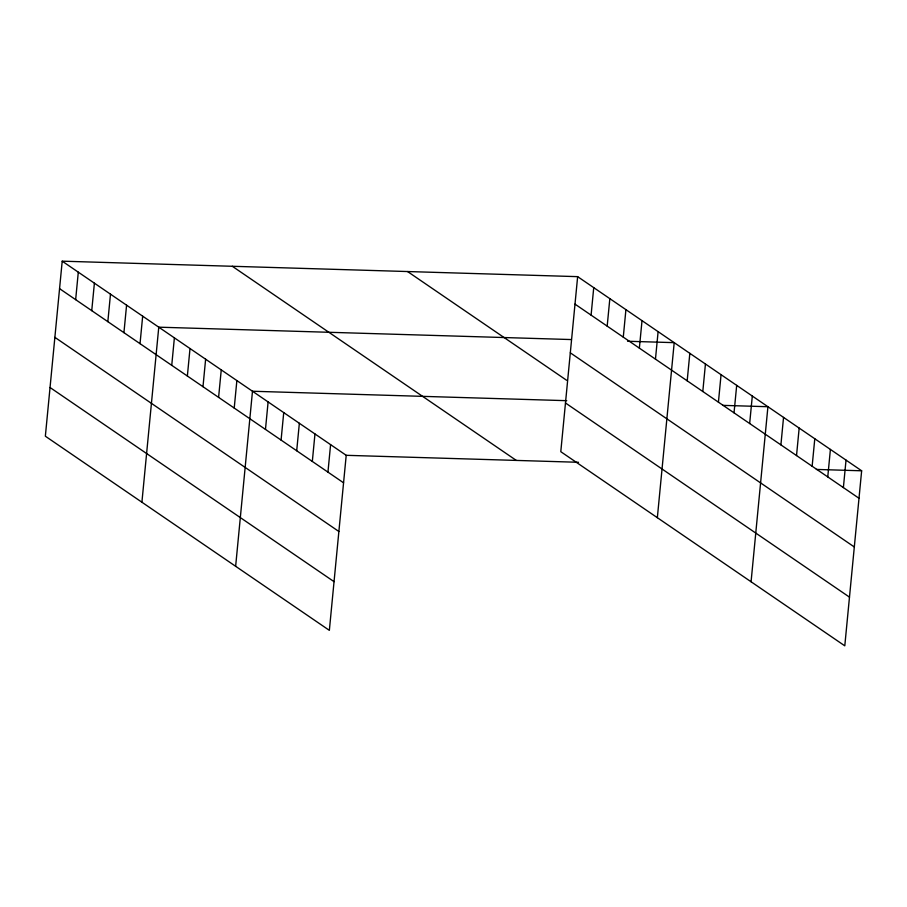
<?xml version="1.0" encoding="UTF-8"?>
<svg xmlns="http://www.w3.org/2000/svg" width="907" height="907" viewBox="0 0 907 907"><rect width="100%" height="100%" fill="white"/><g stroke="black" fill="none" stroke-linecap="round" stroke-linejoin="round"><path stroke-width="1.36" d="M62.209 261.171L45.35 436.21L329.354 630.354L346.213 455.314L62.209 261.171L577.646 276.646L861.65 470.79L844.791 645.829L560.787 451.686L577.646 276.646M75.655 299.65L78.297 272.168M91.743 310.659L94.396 283.177M107.842 321.656L110.484 294.174M123.93 332.654L126.583 305.171M140.029 343.662L142.671 316.18M141.911 502.217L158.77 327.178L571.331 339.558M171.74 365.34L174.382 337.858M187.364 376.02L190.005 348.537M202.987 386.699L205.628 359.206M218.598 397.368L221.251 369.886M234.221 408.048L236.874 380.566M235.639 566.285L252.486 391.246L566.739 400.679M265.468 429.408L268.109 401.926M281.079 440.088L283.732 412.594M296.702 450.756L299.355 423.274M312.325 461.436L314.967 433.954M327.949 472.116L330.59 444.634M591.092 315.126L593.734 287.644M607.18 326.135L609.833 298.652M623.279 337.132L625.921 309.65M639.367 348.129L642.02 320.647M655.466 359.138L658.108 331.656M657.348 517.693L674.207 342.653L627.565 341.247M687.177 380.815L689.83 353.333M702.8 391.495L705.442 364.013M718.423 402.175L721.065 374.682M734.035 412.844L736.688 385.362M749.658 423.524L752.311 396.042M751.075 581.761L767.923 406.721L722.664 405.361M780.904 444.883L783.546 417.401M796.527 455.563L799.169 428.07M812.139 466.232L814.792 438.75M827.762 476.912L830.404 449.43M843.385 487.592L846.027 460.11M346.213 455.314L578.496 462.287M816.379 469.429L861.65 470.79M574.993 304.128L859.008 498.272M570.31 352.823L854.315 546.966M407.549 271.533L566.592 380.26M565.48 402.991L849.485 597.135M232.305 266.273L516.31 460.416M59.556 288.653L343.56 482.796M54.873 337.347L338.878 531.491M50.044 387.516L334.048 581.659"/></g></svg>
